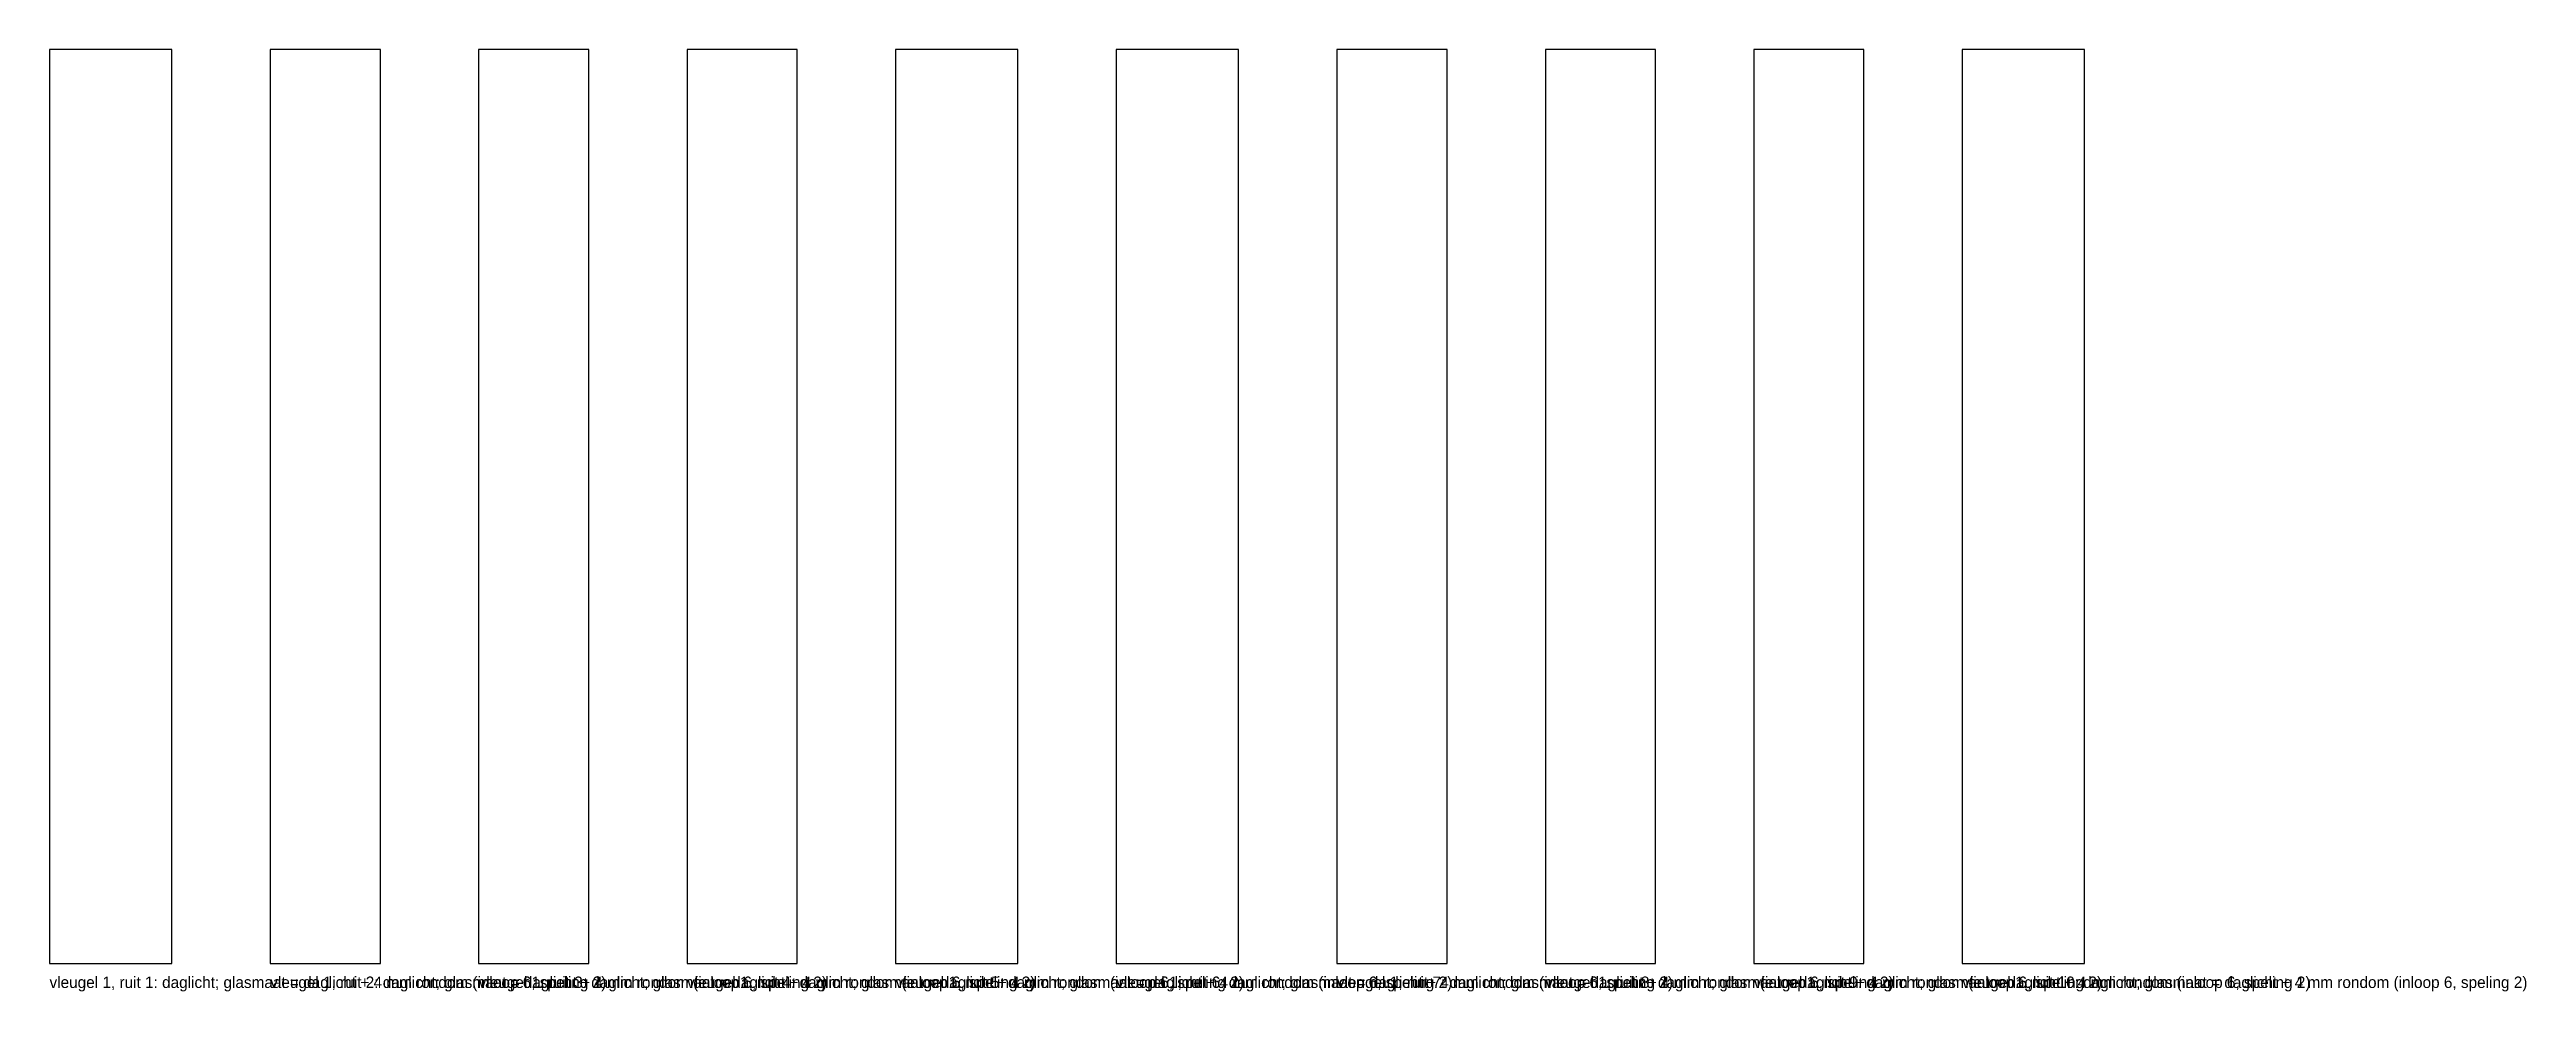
# Model space of a CAD drawing. Header units: millimetres. Extents: x 0 to 3023, y -34 to 1116.
import ezdxf

# ---------------------------------------------------------------- set-up
doc = ezdxf.new("R2010")
doc.units = ezdxf.units.MM

msp = doc.modelspace()

# ---------------------------------------------------------------- linework, layer by layer
at = {"layer": 'DAGLICHT'}
for p, q in [((149.4, 1115.5), (0, 1115.5)), ((0, 1115.5), (0, 0)), ((149.4, 0), (149.4, 1115.5)), ((403.8, 1115.5), (269.4, 1115.5)), ((269.4, 1115.5), (269.4, 0)), ((403.8, 0), (403.8, 1115.5)), ((658.2, 1115.5), (523.8, 1115.5)), ((523.8, 1115.5), (523.8, 0)), ((658.2, 0), (658.2, 1115.5)), ((912.6, 1115.5), (778.2, 1115.5)), ((778.2, 1115.5), (778.2, 0)), ((912.6, 0), (912.6, 1115.5)), ((1182, 1115.5), (1032.6, 1115.5)), ((1032.6, 1115.5), (1032.6, 0)), ((1182, 0), (1182, 1115.5)), ((1451.4, 1115.5), (1302, 1115.5)), ((1302, 1115.5), (1302, 0)), ((1451.4, 0), (1451.4, 1115.5)), ((1705.8, 1115.5), (1571.4, 1115.5)), ((1571.4, 1115.5), (1571.4, 0)), ((1705.8, 0), (1705.8, 1115.5)), ((1960.2, 1115.5), (1825.8, 1115.5)), ((1825.8, 1115.5), (1825.8, 0)), ((1960.2, 0), (1960.2, 1115.5)), ((2214.6, 1115.5), (2080.2, 1115.5)), ((2080.2, 1115.5), (2080.2, 0)), ((2214.6, 0), (2214.6, 1115.5)), ((2484, 1115.5), (2334.6, 1115.5)), ((2334.6, 1115.5), (2334.6, 0)), ((2484, 0), (2484, 1115.5)), ((0, 0), (149.4, 0)), ((269.4, 0), (403.8, 0)), ((523.8, 0), (658.2, 0)), ((778.2, 0), (912.6, 0)), ((1032.6, 0), (1182, 0)), ((1302, 0), (1451.4, 0)), ((1571.4, 0), (1705.8, 0)), ((1825.8, 0), (1960.2, 0)), ((2080.2, 0), (2214.6, 0)), ((2334.6, 0), (2484, 0))]:
    msp.add_line(p, q, dxfattribs=at)

# ---------------------------------------------------------------- texts
at = {"layer": 'TEKST'}
for s, p in [('vleugel 1, ruit 1: daglicht; glasmaat = daglicht + 4 mm rondom (inloop 6, speling 2)', (0, -30)), ('vleugel 1, ruit 2: daglicht; glasmaat = daglicht + 4 mm rondom (inloop 6, speling 2)', (269.4, -30)), ('vleugel 1, ruit 3: daglicht; glasmaat = daglicht + 4 mm rondom (inloop 6, speling 2)', (523.8, -30)), ('vleugel 1, ruit 4: daglicht; glasmaat = daglicht + 4 mm rondom (inloop 6, speling 2)', (778.2, -30)), ('vleugel 1, ruit 5: daglicht; glasmaat = daglicht + 4 mm rondom (inloop 6, speling 2)', (1032.6, -30)), ('vleugel 1, ruit 6: daglicht; glasmaat = daglicht + 4 mm rondom (inloop 6, speling 2)', (1302, -30)), ('vleugel 1, ruit 7: daglicht; glasmaat = daglicht + 4 mm rondom (inloop 6, speling 2)', (1571.4, -30)), ('vleugel 1, ruit 8: daglicht; glasmaat = daglicht + 4 mm rondom (inloop 6, speling 2)', (1825.8, -30)), ('vleugel 1, ruit 9: daglicht; glasmaat = daglicht + 4 mm rondom (inloop 6, speling 2)', (2080.2, -30)), ('vleugel 1, ruit 10: daglicht; glasmaat = daglicht + 4 mm rondom (inloop 6, speling 2)', (2334.6, -30))]:
    msp.add_text(s, height=14, dxfattribs=at).set_placement(p)

doc.saveas('drawing.dxf')
